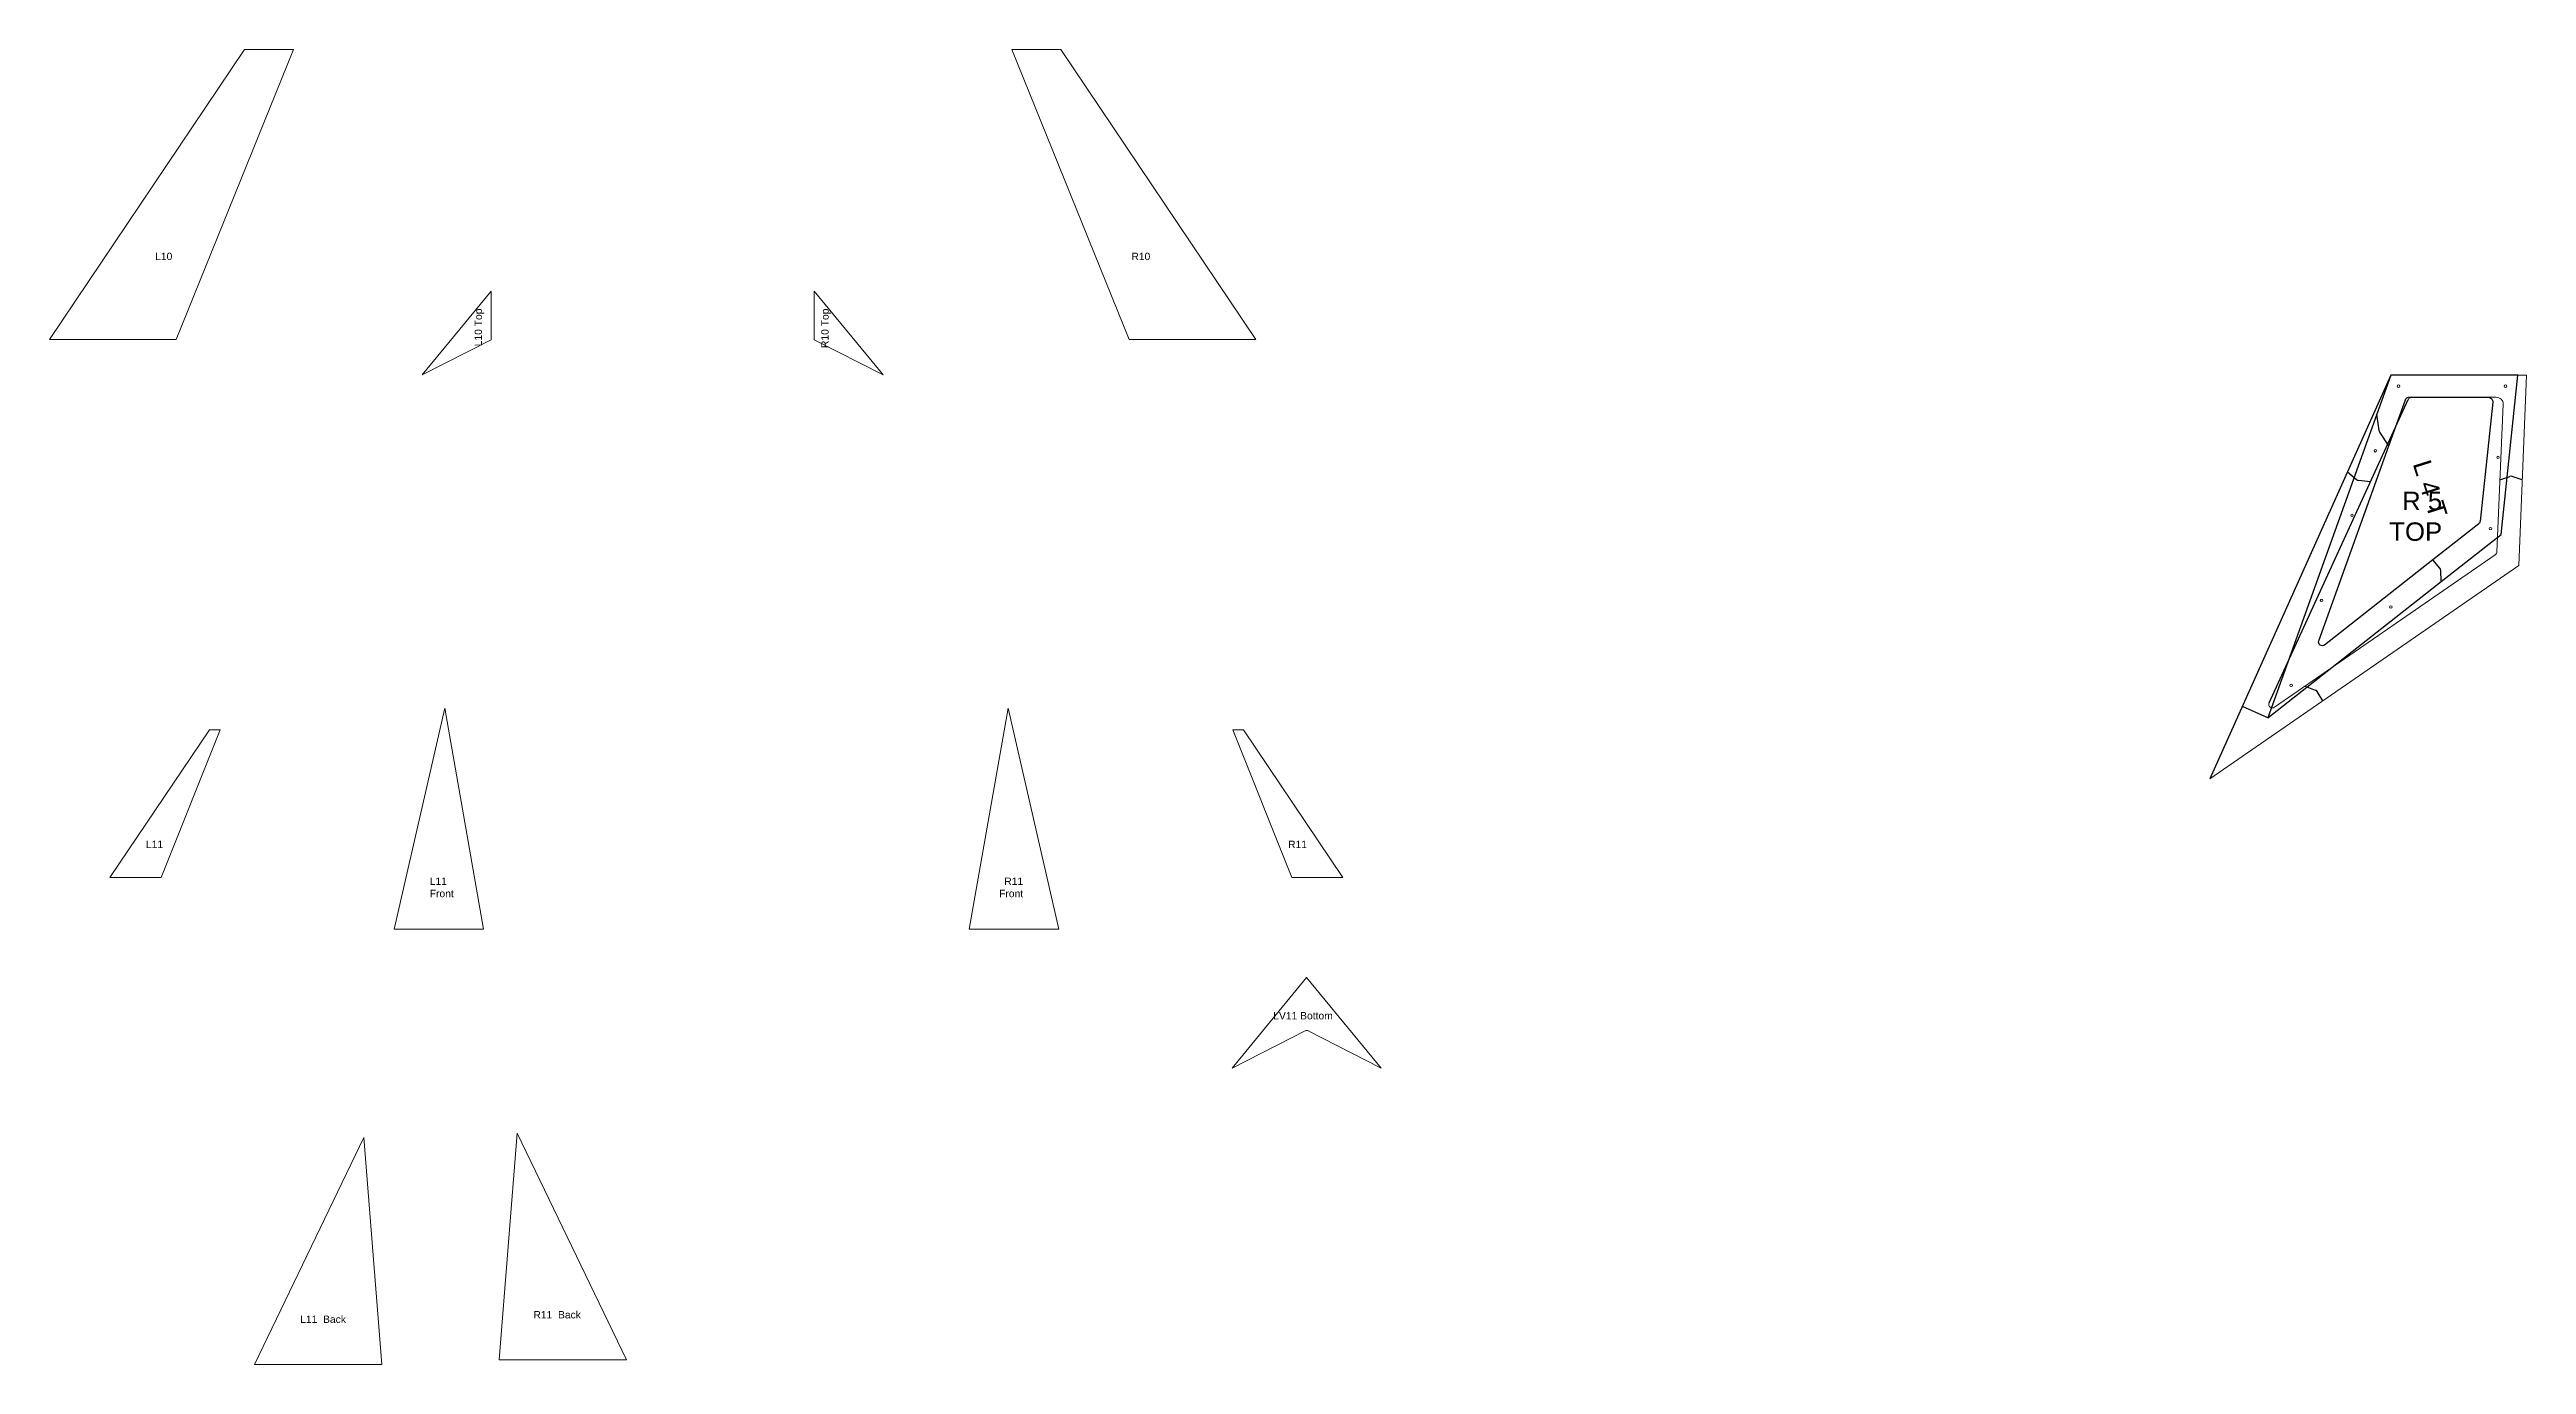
# Model space of a CAD drawing. Header units: inches. Extents: x -2039 to 487, y -866 to 2565.
# Drawn here: x -2039 to -1367, y 942 to 1299 of the extents above; entities that cross this region are included whole.
import ezdxf

# ---------------------------------------------------------------- set-up
doc = ezdxf.new("R2010")
doc.units = ezdxf.units.IN
doc.header["$MEASUREMENT"] = 0
doc.layers.add('Annotation', color=7, linetype='Continuous', lineweight=9)
doc.layers.add('Drilling', color=3, linetype='Continuous', lineweight=13)
doc.styles.get("Standard").update_dxf_attribs({"font": 'Arial.ttf'})

msp = doc.modelspace()

# ---------------------------------------------------------------- linework, layer by layer
at = {"color": 7, "linetype": 'Continuous', "lineweight": 15}
for p, q in [((-1937.55, 1210.54), (-1918.83, 1233.33)), ((-1918.83, 1233.33), (-1918.83, 1220.05)), ((-1831.17, 1233.33), (-1831.17, 1220.05)), ((-1812.45, 1210.54), (-1831.17, 1233.33)), ((-1918.83, 1220.05), (-1937.55, 1210.54)), ((-1831.17, 1220.05), (-1812.45, 1210.54)), ((-1403.5, 1210.5), (-1366.69, 1210.5)), ((-1366.69, 1210.5), (-1368.78, 1158.85)), ((-1397.83, 1204.5), (-1374.88, 1204.5)), ((-1373.02, 1202.6), (-1374.71, 1162.55)), ((-1368.78, 1158.85), (-1452.57, 1100.94)), ((-1375.14, 1161.74), (-1435.04, 1120.35))]:
    msp.add_line(p, q, dxfattribs=at)
for p, q in [((-1403.5, 1210.5), (-1452.57, 1100.94)), ((-1436.52, 1121.59), (-1398.74, 1203.92)), ((-1415.25, 1184.27), (-1412.77, 1182.15)), ((-1373.89, 1182.09), (-1371.19, 1183.03)), ((-1367.84, 1182.09), (-1370.53, 1183.03)), ((-1409, 1181.56), (-1412.23, 1181.92)), ((-1426.71, 1126.1), (-1423.97, 1125.04)), ((-1421.94, 1122.11), (-1423.47, 1124.63)), ((-1436.87, 1117.5), (-1443.77, 1120.59))]:
    msp.add_line(p, q)
for points in [[(-2004.27, 1220.15), (-2038.63, 1220.15), (-1985.74, 1298.87), (-1972.46, 1298.87)], [(-1745.73, 1220.15), (-1711.37, 1220.15), (-1764.26, 1298.87), (-1777.54, 1298.87)], [(-1920.89, 1060.11), (-1931.39, 1120.16), (-1945.14, 1060.11)], [(-1789.11, 1060.11), (-1778.61, 1120.16), (-1764.86, 1060.11)], [(-1992.35, 1114.2), (-1994.66, 1114.2), (-1995.27, 1114.2), (-2022.25, 1074.2), (-2021.64, 1074.2), (-2008.35, 1074.2)], [(-1717.65, 1114.2), (-1715.34, 1114.2), (-1714.73, 1114.2), (-1687.75, 1074.2), (-1688.36, 1074.2), (-1701.65, 1074.2)], [(-1983, 942), (-1948.5, 942), (-1953.35, 1003.59)], [(-1882.12, 943.22), (-1916.62, 943.22), (-1911.77, 1004.8)]]:
    msp.add_lwpolyline(points, close=True, dxfattribs=at)
for points in [[(-1373.6, 1167.28), (-1369.06, 1210.5), (-1403.5, 1210.5), (-1407.31, 1199.88)], [(-1407.31, 1199.88), (-1436.87, 1117.5), (-1389.79, 1154.54)], [(-1389.79, 1154.54), (-1373.6, 1167.28)]]:
    msp.add_lwpolyline(points)
for points in [[(-1404.01, 1191.33), (-1399.52, 1203.84, -0.316258), (-1398.58, 1204.5), (-1377.09, 1204.5, -0.445229), (-1375.86, 1203.14)], [(-1375.86, 1203.14), (-1379.26, 1170.85, -0.202562), (-1379.63, 1170.17), (-1392.06, 1160.39)], [(-1404.01, 1191.33), (-1406.49, 1195.05, -0.110515), (-1406.65, 1195.46), (-1407.31, 1199.88)], [(-1392.06, 1160.39), (-1421.46, 1137.26, -0.752843), (-1423.02, 1138.38), (-1404.01, 1191.33)], [(-1389.79, 1154.54), (-1389.93, 1157.51, 0.163587), (-1390.16, 1158.11), (-1392.06, 1160.39)]]:
    msp.add_lwpolyline(points, format="xyb")
msp.add_lwpolyline([(-1717.83, 1022.44), (-1697.81, 1032.62, -0.118092), (-1697.64, 1032.66), (-1697.57, 1032.66, -0.118092), (-1697.4, 1032.62), (-1677.38, 1022.44), (-1697.6, 1047.06)], format="xyb", close=True, dxfattribs=at)
for centre, radius, start, end in [((-1397.83, 1203.5), 1, 90, 155.3), ((-1374.88, 1202.64), 1.87, 359, 90), ((-1375.71, 1162.57), 1, 304.64867, 359), ((-1435.61, 1121.17), 1, 155.4, 304.64867)]:
    msp.add_arc(centre, radius, start, end, dxfattribs=at)
for centre, start, end in [((-1370.86, 1182.09), 70.68343, 109.31657), ((-1412.12, 1182.91), 229.53418, 263.69005), ((-1424.33, 1124.11), 31.33288, 68.8188)]:
    msp.add_arc(centre, 1, start, end)
at = {"layer": 'Drilling'}
for centre in [(-1401.39, 1207.5), (-1372.39, 1207.5), (-1407.7, 1189.98), (-1374.42, 1188.18), (-1414.01, 1172.46), (-1376.45, 1168.85), (-1422.27, 1149.38), (-1403.49, 1147.58), (-1430.53, 1126.3)]:
    msp.add_circle(centre, 0.344, dxfattribs=at)

# ---------------------------------------------------------------- texts
at = {"insert": (-1388.05, 1172.78), "char_height": 5, "attachment_point": 3, "rotation": 287.45802}
msp.add_mtext_dynamic_manual_height_columns('L 4 T', width=24.2816, gutter_width=1, heights=[0], dxfattribs=at)
at = {"layer": 'Annotation'}
for s, width, insert, char_height, attachment_point in [('L10', 17.0218, (-2009.98, 1243.72), 2, 1), ('R10', 17.0218, (-1740.02, 1243.72), 2, 3), ('R 5 TOP', 13.2209, (-1389.56, 1178.87), 5, 3), ('L11', 17.0218, (-2012.49, 1084.15), 2, 1), ('R11', 17.0218, (-1697.51, 1084.15), 2, 3), ('L11\\PFront', 17.0218, (-1935.49, 1074.15), 2, 1), ('R11\\PFront', 17.0218, (-1774.51, 1074.15), 2, 3), ('LV11 Bottom', 17.0218, (-1690.51, 1037.65), 2, 3), ('L11  Back', 17.0218, (-1970.64, 955.28), 2, 1), ('R11  Back', 17.0218, (-1894.48, 956.5), 2, 3)]:
    msp.add_mtext_dynamic_manual_height_columns(s, width=width, gutter_width=1, heights=[0], dxfattribs=dict(at, insert=insert, char_height=char_height, attachment_point=attachment_point))
at = {"layer": 'Annotation', "char_height": 2, "rotation": 90}
for s, insert, attachment_point in [('L10 Top', (-1920.72, 1228.57), 9), ('R10 Top', (-1829.28, 1228.57), 3)]:
    msp.add_mtext_dynamic_manual_height_columns(s, width=17.0218, gutter_width=1, heights=[0], dxfattribs=dict(at, insert=insert, attachment_point=attachment_point))

doc.saveas('drawing.dxf')
